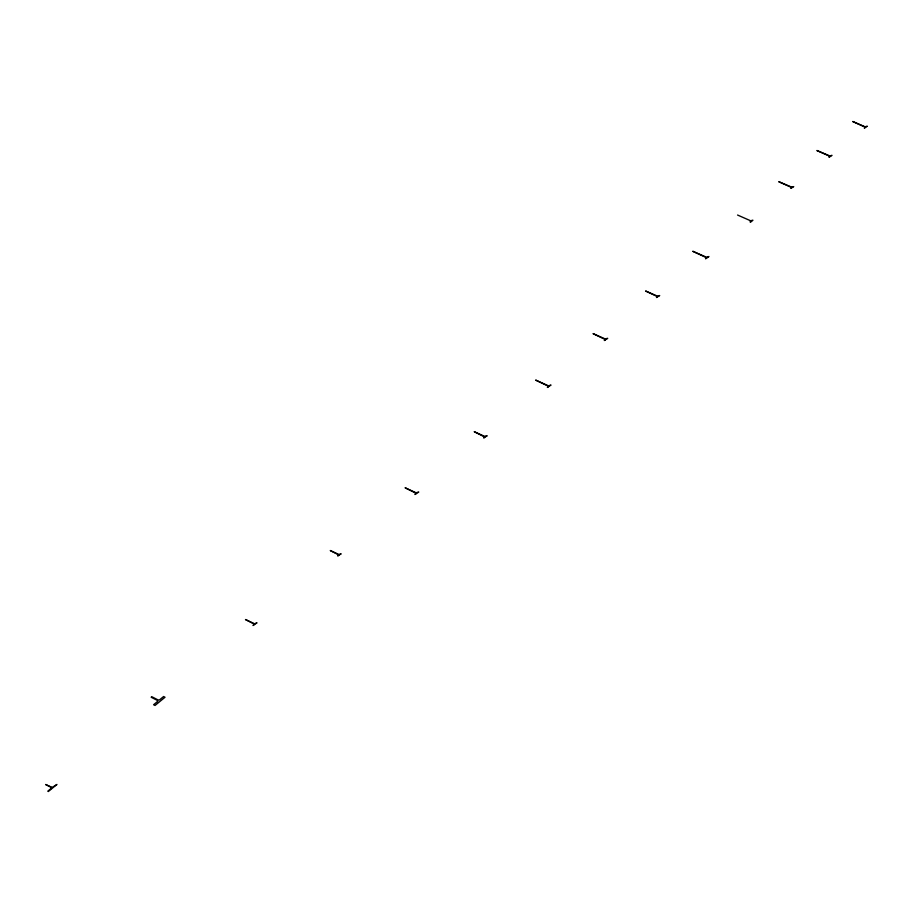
<?xml version="1.0" encoding="UTF-8"?>
<svg xmlns="http://www.w3.org/2000/svg" width="913" height="913" viewBox="0 0 913 913"><rect width="100%" height="100%" fill="white"/><g stroke="black" fill="none" stroke-linecap="round" stroke-linejoin="round"><path stroke-width="1.37" d="M737.556 215.034L750.532 220.741L752.928 220.238L750.326 222.395L750.224 220.786M254.465 624.195L253.015 625.519L256.998 622.803L254.544 623.784L245.471 619.528L254.465 624.195M865.341 127.204L864.303 128.128L867.35 126.222L865.068 126.781L852.719 121.497L865.33 127.261M829.997 156.363L828.993 157.264L832.017 155.358L829.712 155.895L816.884 150.508L829.997 156.363M791.708 187.542L790.795 188.375L793.728 186.606L791.457 187.039L778.755 181.687L791.708 187.542M706.719 257.728L705.532 258.778L708.956 256.519L706.468 257.204L692.739 251.269L706.708 257.797M657.463 296.634L656.481 297.524L659.688 295.55L657.189 296.029L645.582 290.996L657.463 296.634M605.353 339.568L604.292 340.526L607.704 338.346L605.034 338.883L593.039 333.61L605.353 339.568M548.622 386.347L547.344 387.466L551.018 385.058L548.451 385.811L535.634 380.082L548.622 386.347M484.7 437.019L483.685 437.966L487.2 435.763L484.415 436.254L474.201 431.689L484.7 437.019M416.202 493.385L414.936 494.492L418.759 492.05L416.054 492.758L405.087 487.759L416.202 493.385M338.814 554.967L337.684 555.96L341.165 553.803L338.883 554.465L330.255 550.528L338.814 554.967M51.162 788.421L47.773 791.194L48.343 791.503L56.937 784.461L52.988 786.915A1.472 0.856 12.6 0 1 50.991 786.903L45.65 784.507L50.706 787.143A1.472 0.856 12.6 0 1 51.162 788.421M157.504 701.526L153.589 704.733L155.027 705.464L165.025 697.258L163.598 696.528L159.718 699.712A1.609 0.89 14.2 0 1 157.561 699.666L151.786 696.722L151.147 697.235L156.933 700.18A1.609 0.89 14.2 0 1 157.504 701.526"/></g></svg>
